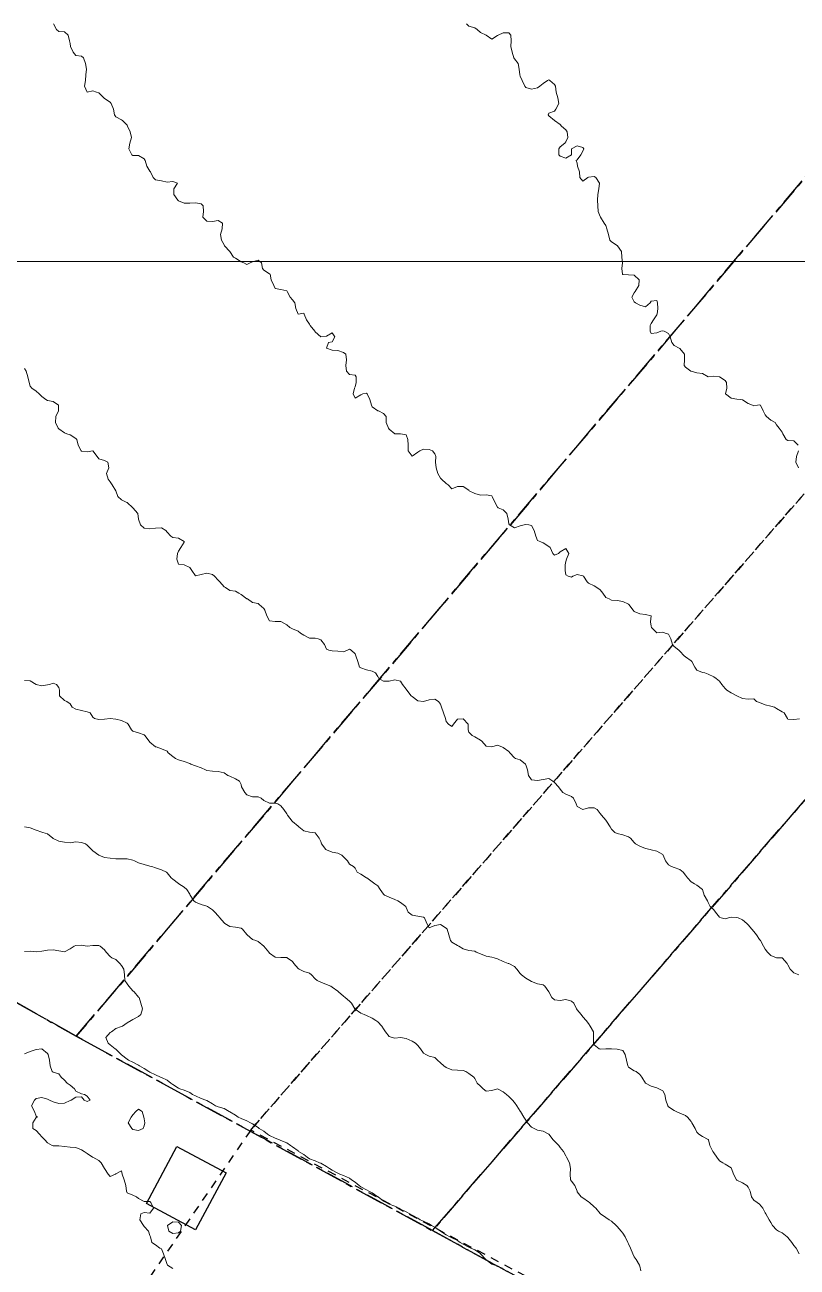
# Model space of a CAD drawing. Header units: centimetres. Extents: x 0 to 642158, y -847 to 649707.
# Drawn here: x 617186.8 to 617254.6, y 619899.1 to 620008.1 of the extents above; entities that cross this region are included whole.
import ezdxf

# ---------------------------------------------------------------- set-up
doc = ezdxf.new("R2010")
doc.units = ezdxf.units.CM
doc.header["$MEASUREMENT"] = 0
doc.linetypes.add('CENTERX2', pattern=[4, 2.5, -0.5, 0.5, -0.5])
doc.linetypes.add('JIS_02_0.7', pattern=[1.35, 0.75, -0.6])
for name, color, linetype, lineweight in [('MEV_grille', 254, 'Continuous', 9), ('WAL_parcellaire agricole', 7, 'JIS_02_0.7', 25), ('WAL_topographie 0.5', 253, 'Continuous', 20)]:
    doc.layers.add(name, color=color, linetype=linetype, lineweight=lineweight)
doc.layers.add('SPW_batiments', color=7, linetype='Continuous')
doc.layers.add('SPW_parcellaire cadastral', color=7, linetype='CENTERX2', lineweight=25, true_color=0xff0542)

# ---------------------------------------------------------------- blocks, each defined once
blk = doc.blocks.new('*U114')
at = {"layer": 'MEV_grille', "transparency": 33554687}
blk.add_lwpolyline([(-1338.46, 0), (1338.46, 0)], dxfattribs=at)
blk = doc.blocks.new('*U115')
at = {"layer": 'MEV_grille', "color": 0, "linetype": 'ByBlock', "lineweight": -2, "transparency": 16777216}
blk.add_blockref('*U114', (0, -2400), dxfattribs=at)

msp = doc.modelspace()

# ---------------------------------------------------------------- linework, layer by layer
at = {"layer": 'SPW_batiments'}
msp.add_lwpolyline([(617201.76, 619902.36), (617197.46, 619904.68), (617200.11, 619909.68), (617204.45, 619907.36), (617201.76, 619902.36)], dxfattribs=at)
at = {"layer": 'SPW_parcellaire cadastral'}
for points in [[(617191.28, 619919.35), (617064.11, 619991.02), (617100.87, 620011.59), (617136.77, 620029.42), (617157.16, 620038.02), (617182.87, 620047.92), (617193.97, 620051.39), (617216.72, 620054.88), (617253.52, 620052.33), (617298.28, 620045.47), (617191.28, 619919.35)], [(617287.98, 619977.94), (617274.89, 619962.82), (617261.8, 619947.7), (617222.54, 619902.29), (617191.28, 619919.35), (617298.28, 620045.47), (617310.95, 620040.59), (617333.04, 620030.02), (617320.68, 620015.74), (617301.07, 619993.06), (617287.98, 619977.94)], [(617266.43, 619878.33), (617249.32, 619859.83), (617205.81, 619884.06), (617041.67, 619975.48), (617064.11, 619991.02), (617191.28, 619919.35), (617222.54, 619902.29), (617266.43, 619878.33)], [(617266.43, 619878.33), (617222.54, 619902.29), (617261.8, 619947.7), (617307.47, 619922.66), (617266.43, 619878.33)]]:
    msp.add_lwpolyline(points, dxfattribs=at)
at = {"layer": 'WAL_parcellaire agricole'}
for points in [[(616834.39, 619862.14), (616901.11, 619894.2), (616963.61, 619923.83), (616998.73, 619944.28), (617044.54, 619975.16), (617078.6, 619997.78), (617129.24, 620024.45), (617150.6, 620035.19), (617167, 620042.47), (617183.64, 620049.25), (617195.97, 620052.59), (617205.63, 620054.26), (617214.47, 620054.92), (617225.8, 620055.09), (617244.63, 620054.09), (617264.8, 620051.76), (617279.27, 620048.93), (617287.57, 620047.03), (617298.3, 620043.93), (617316.3, 620037.27), (617206.59, 619911.12), (617193.23, 619891.65), (617159.76, 619845.53), (616438.34, 619756.31)], [(617308.38, 619922.34), (617298.08, 619910.54), (617271.68, 619882.18), (617267.69, 619878.63), (617206.59, 619911.12), (617316.3, 620037.27), (617318.97, 620036.1), (617325.77, 620032.94), (617332.37, 620029.34), (617301.97, 619993.44), (617278.58, 619966.62), (617261.58, 619947.13), (617308.38, 619922.34)]]:
    msp.add_lwpolyline(points, dxfattribs=at)
at = {"layer": 'WAL_topographie 0.5'}
for points in [[(617189.29, 620008.25), (617189.56, 620007.75), (617189.75, 620007.57), (617190.25, 620007.53), (617190.57, 620007.25), (617190.7, 620006.75), (617190.75, 620006.5), (617190.78, 620006.25), (617191.01, 620005.75), (617191.25, 620005.47), (617191.75, 620005.39), (617191.93, 620005.25), (617192.1, 620004.75), (617192.17, 620004.25), (617192.11, 620003.75), (617192.08, 620003.25), (617192.02, 620002.75), (617192.25, 620002.25), (617192.75, 620002.35), (617193.06, 620002.25), (617193.25, 620002.19), (617193.71, 620001.75), (617193.75, 620001.69), (617194.25, 620001.37), (617194.35, 620001.25), (617194.54, 620000.75), (617194.63, 620000.25), (617194.75, 620000.06), (617195.25, 619999.8), (617195.33, 619999.75), (617195.75, 619999.33), (617195.79, 619999.25), (617196.02, 619998.75), (617196.12, 619998.25), (617195.98, 619997.75), (617195.89, 619997.25), (617196.16, 619996.75), (617196.25, 619996.68), (617196.75, 619996.67), (617197.25, 619996.39), (617197.32, 619996.25), (617197.49, 619995.75), (617197.75, 619995.29), (617197.79, 619995.25), (617198.03, 619994.75), (617198.25, 619994.55), (617198.75, 619994.44), (617199.25, 619994.35), (617199.75, 619994.4), (617200.17, 619994.25), (617199.85, 619993.75), (617199.85, 619993.25), (617200.21, 619992.75), (617200.25, 619992.71), (617200.75, 619992.5), (617201.25, 619992.5), (617201.75, 619992.52), (617202.25, 619992.44), (617202.43, 619992.25), (617202.45, 619991.75), (617202.38, 619991.25), (617202.75, 619990.9), (617203.25, 619990.87), (617203.75, 619990.96), (617204.12, 619990.75), (617204.08, 619990.25), (617203.95, 619989.75), (617204.02, 619989.25), (617204.25, 619988.83), (617204.3, 619988.75), (617204.75, 619988.25), (617204.75, 619988.25), (617205.08, 619987.75), (617205.25, 619987.67), (617205.75, 619987.35), (617206, 619987.25), (617206.25, 619987.12), (617206.54, 619987.25), (617206.75, 619987.33), (617207.25, 619987.49), (617207.55, 619987.25), (617207.63, 619986.75), (617207.75, 619986.6), (617208.25, 619986.3), (617208.3, 619986.25), (617208.38, 619985.75), (617208.62, 619985.25), (617208.75, 619985), (617209.25, 619984.92), (617209.75, 619984.79), (617209.79, 619984.75), (617210.05, 619984.25), (617210.25, 619984), (617210.47, 619983.75), (617210.55, 619983.25), (617210.75, 619982.75), (617211.25, 619982.85), (617211.29, 619982.75), (617211.49, 619982.25), (617211.75, 619981.88), (617211.8, 619981.75), (617212.22, 619981.25), (617212.25, 619981.21), (617212.75, 619980.75), (617213.25, 619980.81), (617213.75, 619981.11), (617213.98, 619980.75), (617213.75, 619980.32), (617213.42, 619980.25), (617213.25, 619979.75), (617213.75, 619979.58), (617214.25, 619979.55), (617214.75, 619979.39), (617214.94, 619979.25), (617214.99, 619978.75), (617214.95, 619978.25), (617215, 619977.75), (617215.25, 619977.45), (617215.75, 619977.39), (617215.84, 619977.25), (617215.85, 619976.75), (617215.75, 619976.38), (617215.71, 619976.25), (617215.58, 619975.75), (617215.75, 619975.37), (617216.25, 619975.67), (617216.42, 619975.75), (617216.75, 619975.82), (617216.82, 619975.75), (617217.06, 619975.25), (617217.19, 619974.75), (617217.25, 619974.62), (617217.75, 619974.27), (617217.81, 619974.25), (617218.25, 619974.03), (617218.49, 619973.75), (617218.47, 619973.25), (617218.68, 619972.75), (617218.75, 619972.65), (617219.25, 619972.25), (617219.75, 619972.25), (617219.75, 619972.25), (617220.25, 619972.14), (617220.38, 619971.75), (617220.42, 619971.25), (617220.41, 619970.75), (617220.75, 619970.29), (617221.25, 619970.62), (617221.43, 619970.75), (617221.75, 619970.91), (617222.25, 619970.88), (617222.56, 619970.75), (617222.75, 619970.5), (617222.83, 619970.25), (617222.81, 619969.75), (617222.88, 619969.25), (617223.01, 619968.75), (617223.25, 619968.36), (617223.35, 619968.25), (617223.75, 619967.88), (617223.91, 619967.75), (617224.25, 619967.42), (617224.75, 619967.61), (617225.25, 619967.62), (617225.75, 619967.3), (617225.78, 619967.25), (617226.25, 619967), (617226.75, 619966.87), (617227.25, 619966.9), (617227.75, 619966.79), (617227.78, 619966.75), (617228.01, 619966.25), (617228.25, 619965.79), (617228.31, 619965.75), (617228.75, 619965.57), (617229.08, 619965.25), (617229.18, 619964.75), (617229.25, 619964.35), (617229.3, 619964.25), (617229.75, 619964), (617230.25, 619964.17), (617230.58, 619964.25), (617230.75, 619964.29), (617231, 619964.25), (617231.25, 619964.18), (617231.48, 619963.75), (617231.61, 619963.25), (617231.75, 619962.89), (617232.05, 619962.75), (617232.25, 619962.67), (617232.75, 619962.34), (617232.88, 619962.25), (617233.11, 619961.75), (617233.25, 619961.6), (617233.61, 619961.75), (617233.75, 619961.89), (617234.25, 619962.18), (617234.5, 619961.75), (617234.32, 619961.25), (617234.25, 619961.03), (617234.18, 619960.75), (617234.18, 619960.25), (617234.25, 619959.86), (617234.45, 619959.75), (617234.75, 619959.67), (617234.86, 619959.75), (617235.25, 619959.89), (617235.75, 619959.78), (617235.79, 619959.75), (617236.12, 619959.25), (617236.25, 619959.12), (617236.75, 619958.91), (617236.98, 619958.75), (617237.25, 619958.56), (617237.49, 619958.25), (617237.75, 619957.88), (617238.06, 619957.75), (617238.25, 619957.65), (617238.75, 619957.6), (617239.25, 619957.53), (617239.75, 619957.29), (617239.78, 619957.25), (617240.15, 619956.75), (617240.25, 619956.65), (617240.75, 619956.45), (617241.25, 619956.38), (617241.75, 619956.25), (617241.75, 619956.25), (617241.75, 619956.25), (617241.67, 619955.75), (617241.75, 619955.35), (617241.78, 619955.25), (617242.25, 619954.78), (617242.75, 619954.82), (617242.98, 619954.75), (617243.25, 619954.64), (617243.46, 619954.25), (617243.6, 619953.75), (617243.75, 619953.56), (617244.18, 619953.25), (617244.25, 619953.17), (617244.65, 619952.75), (617244.75, 619952.67), (617245.25, 619952.32), (617245.3, 619952.25), (617245.58, 619951.75), (617245.75, 619951.5), (617246.25, 619951.28), (617246.45, 619951.25), (617246.75, 619951.14), (617247.25, 619950.9), (617247.46, 619950.75), (617247.75, 619950.53), (617247.94, 619950.25), (617248.25, 619949.88), (617248.38, 619949.75), (617248.75, 619949.51), (617249.25, 619949.25), (617249.25, 619949.25), (617249.75, 619949), (617250.25, 619948.95), (617250.75, 619948.98), (617250.98, 619948.75), (617251.25, 619948.65), (617251.75, 619948.44), (617252.25, 619948.32), (617252.56, 619948.25), (617252.75, 619948.14), (617253.25, 619947.85), (617253.4, 619947.75), (617253.7, 619947.25), (617253.75, 619947.19), (617254.25, 619947.15), (617254.75, 619947.22)], [(617225.53, 620008.25), (617225.75, 620008.03), (617226.25, 620007.88), (617226.48, 620007.75), (617226.75, 620007.48), (617227.25, 620007.25), (617227.25, 620007.25), (617227.75, 620006.88), (617228.25, 620007.22), (617228.3, 620007.25), (617228.75, 620007.45), (617229.25, 620007.44), (617229.42, 620007.25), (617229.45, 620006.75), (617229.43, 620006.25), (617229.53, 620005.75), (617229.7, 620005.25), (617229.75, 620005.16), (617230.07, 620004.75), (617230.15, 620004.25), (617230.22, 620003.75), (617230.25, 620003.64), (617230.42, 620003.25), (617230.64, 620002.75), (617230.75, 620002.66), (617231.25, 620002.51), (617231.75, 620002.61), (617231.96, 620002.75), (617232.25, 620003), (617232.65, 620003.25), (617232.75, 620003.33), (617232.84, 620003.25), (617233.25, 620002.9), (617233.35, 620002.75), (617233.39, 620002.25), (617233.54, 620001.75), (617233.65, 620001.25), (617233.36, 620000.75), (617233.25, 620000.58), (617232.75, 620000.39), (617232.7, 620000.25), (617232.75, 620000.16), (617233.25, 619999.75), (617233.25, 619999.75), (617233.75, 619999.39), (617233.87, 619999.25), (617234.25, 619998.94), (617234.37, 619998.75), (617234.43, 619998.25), (617234.25, 619997.87), (617234.17, 619997.75), (617233.75, 619997.44), (617233.65, 619997.25), (617233.64, 619996.75), (617233.75, 619996.61), (617234.25, 619996.43), (617234.75, 619996.75), (617234.75, 619997.25), (617234.75, 619997.25), (617235.25, 619997.54), (617235.75, 619997.37), (617235.83, 619997.25), (617235.75, 619997.06), (617235.58, 619996.75), (617235.25, 619996.3), (617235.17, 619996.25), (617235.25, 619996), (617235.28, 619995.75), (617235.44, 619995.25), (617235.48, 619994.75), (617235.75, 619994.42), (617236.18, 619994.75), (617236.25, 619994.78), (617236.75, 619994.82), (617236.87, 619994.75), (617237.2, 619994.25), (617237.16, 619993.75), (617237.07, 619993.25), (617237.04, 619992.75), (617237.05, 619992.25), (617237.08, 619991.75), (617237.25, 619991.31), (617237.3, 619991.25), (617237.62, 619990.75), (617237.75, 619990.53), (617237.85, 619990.25), (617237.99, 619989.75), (617238.1, 619989.25), (617238.25, 619989.11), (617238.75, 619988.78), (617238.8, 619988.75), (617239.15, 619988.25), (617239.17, 619987.75), (617239.21, 619987.25), (617239.18, 619986.75), (617239.23, 619986.25), (617239.25, 619986.23), (617239.75, 619986.21), (617240.25, 619986.18), (617240.68, 619985.75), (617240.67, 619985.25), (617240.33, 619984.75), (617240.25, 619984.62), (617240.05, 619984.25), (617240.25, 619983.84), (617240.36, 619983.75), (617240.75, 619983.54), (617241.25, 619983.4), (617241.65, 619983.75), (617241.75, 619983.9), (617242.25, 619983.94), (617242.31, 619983.75), (617242.33, 619983.25), (617242.28, 619982.75), (617242.25, 619982.68), (617241.95, 619982.25), (617241.75, 619981.93), (617241.66, 619981.75), (617241.65, 619981.25), (617241.75, 619981.05), (617242.25, 619981.11), (617242.58, 619981.25), (617242.75, 619981.29), (617242.88, 619981.25), (617243.25, 619981.04), (617243.41, 619980.75), (617243.55, 619980.25), (617243.75, 619980.01), (617244.2, 619979.75), (617244.25, 619979.72), (617244.66, 619979.25), (617244.68, 619978.75), (617244.64, 619978.25), (617244.75, 619978.1), (617245.22, 619977.75), (617245.25, 619977.74), (617245.75, 619977.59), (617246.25, 619977.54), (617246.75, 619977.25), (617247.25, 619977.31), (617247.75, 619977.25), (617247.75, 619977.25), (617248.25, 619976.92), (617248.34, 619976.75), (617248.38, 619976.25), (617248.27, 619975.75), (617248.75, 619975.37), (617249.25, 619975.29), (617249.58, 619975.25), (617249.75, 619975.22), (617250.25, 619974.91), (617250.64, 619974.75), (617250.75, 619974.71), (617251.08, 619974.75), (617251.25, 619974.78), (617251.33, 619974.75), (617251.56, 619974.25), (617251.75, 619973.92), (617251.85, 619973.75), (617252.25, 619973.45), (617252.62, 619973.25), (617252.75, 619973.03), (617252.98, 619972.75), (617253.25, 619972.38), (617253.29, 619972.25), (617253.59, 619971.75), (617253.75, 619971.66), (617254.25, 619971.64), (617254.65, 619971.25)], [(617186.75, 619977.99), (617186.89, 619977.75), (617187.04, 619977.25), (617187.14, 619976.75), (617187.25, 619976.43), (617187.39, 619976.25), (617187.75, 619976), (617188.02, 619975.75), (617188.25, 619975.52), (617188.61, 619975.25), (617188.75, 619975.16), (617189.25, 619975.08), (617189.72, 619974.75), (617189.73, 619974.25), (617189.49, 619973.75), (617189.47, 619973.25), (617189.7, 619972.75), (617189.75, 619972.67), (617190.25, 619972.33), (617190.46, 619972.25), (617190.75, 619972.15), (617191.25, 619971.84), (617191.33, 619971.75), (617191.45, 619971.25), (617191.72, 619970.75), (617191.75, 619970.73), (617192.25, 619970.66), (617192.75, 619970.75), (617192.75, 619970.75), (617192.75, 619970.75), (617193.13, 619970.25), (617193.25, 619970.05), (617193.75, 619969.9), (617194.06, 619969.75), (617194.15, 619969.25), (617193.95, 619968.75), (617194.08, 619968.25), (617194.25, 619968.02), (617194.43, 619967.75), (617194.75, 619967.25), (617194.75, 619967.25), (617194.92, 619966.75), (617195.25, 619966.44), (617195.66, 619966.25), (617195.75, 619966.21), (617196.25, 619965.75), (617196.25, 619965.75), (617196.7, 619965.25), (617196.75, 619964.75), (617196.75, 619964.75), (617196.93, 619964.25), (617197.25, 619963.97), (617197.75, 619963.9), (617198.25, 619963.97), (617198.75, 619963.99), (617199.13, 619963.75), (617199.25, 619963.6), (617199.58, 619963.25), (617199.75, 619963.14), (617200.25, 619963.07), (617200.75, 619962.78), (617200.76, 619962.75), (617200.75, 619962.72), (617200.47, 619962.25), (617200.25, 619961.94), (617200.16, 619961.75), (617200.1, 619961.25), (617200.25, 619960.79), (617200.75, 619960.75), (617200.75, 619960.75), (617201.25, 619960.5), (617201.42, 619960.25), (617201.75, 619959.77), (617202.25, 619959.88), (617202.75, 619960.01), (617203.25, 619959.88), (617203.41, 619959.75), (617203.75, 619959.39), (617203.87, 619959.25), (617204.25, 619958.82), (617204.38, 619958.75), (617204.75, 619958.48), (617205.25, 619958.42), (617205.56, 619958.25), (617205.75, 619958.13), (617206.25, 619957.77), (617206.31, 619957.75), (617206.75, 619957.44), (617207.25, 619957.35), (617207.35, 619957.25), (617207.75, 619956.9), (617207.82, 619956.75), (617208, 619956.25), (617208.25, 619955.83), (617208.75, 619955.77), (617209.25, 619955.78), (617209.29, 619955.75), (617209.75, 619955.46), (617210.04, 619955.25), (617210.25, 619955.11), (617210.75, 619954.93), (617210.96, 619954.75), (617211.25, 619954.57), (617211.75, 619954.29), (617212.25, 619954.3), (617212.5, 619954.25), (617212.75, 619954.17), (617213.06, 619953.75), (617213.25, 619953.33), (617213.45, 619953.25), (617213.75, 619953.2), (617214.25, 619953.15), (617214.75, 619953.11), (617215.08, 619953.25), (617215.25, 619953.34), (617215.4, 619953.25), (617215.75, 619952.93), (617215.83, 619952.75), (617215.99, 619952.25), (617216.15, 619951.75), (617216.25, 619951.71), (617216.75, 619951.51), (617217.25, 619951.42), (617217.54, 619951.25), (617217.75, 619950.95), (617217.85, 619950.75), (617218.25, 619950.54), (617218.75, 619950.52), (617219.25, 619950.64), (617219.75, 619950.53), (617219.92, 619950.25), (617220.25, 619949.82), (617220.3, 619949.75), (617220.69, 619949.25), (617220.75, 619949.18), (617221.25, 619948.81), (617221.75, 619948.75), (617222.25, 619948.89), (617222.75, 619948.94), (617223.09, 619948.75), (617223.25, 619948.52), (617223.33, 619948.25), (617223.52, 619947.75), (617223.7, 619947.25), (617223.75, 619947), (617223.95, 619946.75), (617224.25, 619946.56), (617224.38, 619946.75), (617224.75, 619947.2), (617225.25, 619947.21), (617225.69, 619946.75), (617225.68, 619946.25), (617225.75, 619946.04), (617226.02, 619945.75), (617226.25, 619945.65), (617226.75, 619945.36), (617226.87, 619945.25), (617227.25, 619944.83), (617227.75, 619944.77), (617228.25, 619944.92), (617228.62, 619944.75), (617228.75, 619944.7), (617229.25, 619944.35), (617229.35, 619944.25), (617229.75, 619943.8), (617229.84, 619943.75), (617230.25, 619943.61), (617230.71, 619943.25), (617230.75, 619943.17), (617230.88, 619942.75), (617230.98, 619942.25), (617231.25, 619941.86), (617231.75, 619941.81), (617232.25, 619941.9), (617232.75, 619941.98), (617233.1, 619941.75), (617233.25, 619941.63), (617233.6, 619941.25), (617233.75, 619941.04), (617234, 619940.75), (617234.25, 619940.61), (617234.75, 619940.41), (617234.92, 619940.25), (617235.16, 619939.75), (617235.25, 619939.52), (617235.75, 619939.27), (617236.25, 619939.42), (617236.75, 619939.41), (617237.01, 619939.25), (617237.25, 619938.92), (617237.39, 619938.75), (617237.75, 619938.33), (617237.83, 619938.25), (617238.13, 619937.75), (617238.25, 619937.54), (617238.54, 619937.25), (617238.75, 619937.14), (617239.25, 619937.05), (617239.75, 619936.87), (617239.92, 619936.75), (617240.25, 619936.36), (617240.37, 619936.25), (617240.75, 619936.04), (617241.25, 619935.84), (617241.64, 619935.75), (617241.75, 619935.71), (617242.25, 619935.6), (617242.75, 619935.3), (617242.78, 619935.25), (617242.99, 619934.75), (617243.25, 619934.4), (617243.53, 619934.25), (617243.75, 619934.17), (617244.25, 619934), (617244.55, 619933.75), (617244.75, 619933.49), (617244.94, 619933.25), (617245.25, 619932.91), (617245.55, 619932.75), (617245.75, 619932.61), (617246.25, 619932.25), (617246.25, 619932.25), (617246.4, 619931.75), (617246.69, 619931.25), (617246.75, 619931.11), (617246.92, 619930.75), (617247.25, 619930.44), (617247.4, 619930.25), (617247.75, 619929.81), (617247.89, 619929.75), (617248.25, 619929.67), (617248.53, 619929.75), (617248.75, 619929.81), (617249.25, 619929.79), (617249.38, 619929.75), (617249.75, 619929.57), (617250.13, 619929.25), (617250.25, 619929.14), (617250.58, 619928.75), (617250.75, 619928.54), (617250.98, 619928.25), (617251.25, 619927.86), (617251.33, 619927.75), (617251.59, 619927.25), (617251.75, 619927.01), (617251.94, 619926.75), (617252.25, 619926.45), (617252.75, 619926.25), (617253.25, 619926.25), (617253.25, 619926.25), (617253.67, 619925.75), (617253.75, 619925.63), (617253.95, 619925.25), (617254.25, 619924.91), (617254.69, 619924.75)], [(617254.68, 619970.75), (617254.51, 619970.25), (617254.43, 619969.75), (617254.67, 619969.25)], [(617186.75, 619950.59), (617187.25, 619950.56), (617187.75, 619950.25), (617187.75, 619950.25), (617188.25, 619950.12), (617188.75, 619950.2), (617188.92, 619950.25), (617189.25, 619950.34), (617189.56, 619950.25), (617189.75, 619949.97), (617189.8, 619949.75), (617189.82, 619949.25), (617190.25, 619948.82), (617190.46, 619948.75), (617190.75, 619948.55), (617190.91, 619948.25), (617191.25, 619948.06), (617191.75, 619947.95), (617192.25, 619947.85), (617192.49, 619947.75), (617192.75, 619947.38), (617192.89, 619947.25), (617193.25, 619947.15), (617193.75, 619947.2), (617194.25, 619947.24), (617194.75, 619947.2), (617195.25, 619947.07), (617195.75, 619946.83), (617195.85, 619946.75), (617196.13, 619946.25), (617196.25, 619946.14), (617196.75, 619946), (617197.25, 619945.81), (617197.29, 619945.75), (617197.69, 619945.25), (617197.75, 619945.17), (617198.25, 619944.76), (617198.29, 619944.75), (617198.75, 619944.58), (617199.25, 619944.38), (617199.36, 619944.25), (617199.75, 619943.91), (617199.99, 619943.75), (617200.25, 619943.61), (617200.75, 619943.48), (617201.25, 619943.29), (617201.35, 619943.25), (617201.75, 619943.09), (617202.25, 619942.91), (617202.62, 619942.75), (617202.75, 619942.7), (617203.25, 619942.62), (617203.75, 619942.6), (617204.25, 619942.47), (617204.6, 619942.25), (617204.75, 619942.18), (617205.25, 619941.95), (617205.6, 619941.75), (617205.75, 619941.46), (617205.79, 619941.25), (617206.07, 619940.75), (617206.25, 619940.56), (617206.75, 619940.37), (617207.25, 619940.36), (617207.5, 619940.25), (617207.75, 619940.06), (617208.25, 619939.82), (617208.75, 619939.82), (617208.98, 619939.75), (617209.25, 619939.59), (617209.51, 619939.25), (617209.75, 619938.88), (617209.81, 619938.75), (617210.23, 619938.25), (617210.25, 619938.22), (617210.75, 619937.79), (617210.81, 619937.75), (617211.25, 619937.39), (617211.75, 619937.28), (617212, 619937.25), (617212.25, 619937.22), (617212.59, 619936.75), (617212.75, 619936.46), (617212.82, 619936.25), (617213.2, 619935.75), (617213.25, 619935.71), (617213.75, 619935.53), (617214.25, 619935.43), (617214.6, 619935.25), (617214.75, 619935.12), (617215.08, 619934.75), (617215.25, 619934.46), (617215.61, 619934.25), (617215.75, 619934.11), (617215.94, 619933.75), (617216.25, 619933.59), (617216.75, 619933.27), (617216.78, 619933.25), (617217.25, 619932.92), (617217.5, 619932.75), (617217.75, 619932.55), (617217.97, 619932.25), (617218.25, 619931.83), (617218.35, 619931.75), (617218.75, 619931.57), (617219.25, 619931.36), (617219.5, 619931.25), (617219.75, 619931.11), (617220.2, 619930.75), (617220.25, 619930.65), (617220.4, 619930.25), (617220.75, 619929.99), (617221.25, 619929.91), (617221.75, 619929.8), (617221.86, 619929.75), (617222.04, 619929.25), (617222.25, 619928.88), (617222.75, 619929.08), (617223.25, 619929.17), (617223.75, 619928.84), (617223.84, 619928.75), (617223.99, 619928.25), (617224.12, 619927.75), (617224.25, 619927.61), (617224.75, 619927.31), (617224.87, 619927.25), (617225.25, 619927.02), (617225.75, 619926.87), (617226.25, 619926.81), (617226.37, 619926.75), (617226.75, 619926.59), (617227.25, 619926.39), (617227.75, 619926.3), (617227.96, 619926.25), (617228.25, 619926.14), (617228.75, 619925.92), (617229.19, 619925.75), (617229.25, 619925.73), (617229.75, 619925.49), (617229.96, 619925.25), (617230.25, 619924.87), (617230.35, 619924.75), (617230.75, 619924.44), (617231.1, 619924.25), (617231.25, 619924.17), (617231.75, 619923.97), (617232.25, 619923.87), (617232.4, 619923.75), (617232.75, 619923.25), (617232.75, 619923.25), (617233.03, 619922.75), (617233.25, 619922.54), (617233.75, 619922.48), (617234.25, 619922.58), (617234.75, 619922.43), (617234.94, 619922.25), (617235.19, 619921.75), (617235.25, 619921.68), (617235.6, 619921.25), (617235.75, 619921.05), (617236.04, 619920.75), (617236.25, 619920.46), (617236.4, 619920.25), (617236.68, 619919.75), (617236.68, 619919.25), (617236.68, 619918.75), (617236.75, 619918.61), (617237.19, 619918.25), (617237.25, 619918.23), (617237.75, 619918.25), (617237.75, 619918.25), (617238.25, 619918.25), (617238.25, 619918.25), (617238.75, 619918.21), (617239.25, 619918.09), (617239.47, 619917.75), (617239.58, 619917.25), (617239.68, 619916.75), (617239.75, 619916.65), (617240.25, 619916.32), (617240.41, 619916.25), (617240.75, 619915.99), (617240.92, 619915.75), (617241.25, 619915.25), (617241.25, 619915.25), (617241.75, 619914.98), (617242.25, 619914.82), (617242.42, 619914.75), (617242.75, 619914.55), (617242.94, 619914.25), (617243.04, 619913.75), (617243.19, 619913.25), (617243.25, 619913.17), (617243.75, 619912.84), (617243.94, 619912.75), (617244.25, 619912.6), (617244.75, 619912.39), (617244.93, 619912.25), (617245.25, 619911.88), (617245.31, 619911.75), (617245.61, 619911.25), (617245.75, 619910.93), (617245.92, 619910.75), (617246.25, 619910.55), (617246.75, 619910.29), (617246.77, 619910.25), (617246.88, 619909.75), (617247.15, 619909.25), (617247.25, 619909.12), (617247.49, 619908.75), (617247.75, 619908.41), (617248.04, 619908.25), (617248.25, 619908.12), (617248.75, 619907.79), (617248.78, 619907.75), (617248.97, 619907.25), (617249.23, 619906.75), (617249.25, 619906.73), (617249.75, 619906.48), (617250.14, 619906.25), (617250.25, 619906.12), (617250.42, 619905.75), (617250.56, 619905.25), (617250.75, 619904.96), (617251.03, 619904.75), (617251.25, 619904.6), (617251.53, 619904.25), (617251.75, 619903.84), (617251.79, 619903.75), (617252.1, 619903.25), (617252.25, 619902.99), (617252.38, 619902.75), (617252.75, 619902.36), (617252.93, 619902.25), (617253.25, 619902.09), (617253.68, 619901.75), (617253.75, 619901.68), (617254.09, 619901.25), (617254.25, 619900.99), (617254.47, 619900.75), (617254.73, 619900.25)], [(617186.75, 619937.75), (617187.25, 619937.64), (617187.75, 619937.45), (617188.25, 619937.28), (617188.36, 619937.25), (617188.75, 619937.12), (617189.23, 619936.75), (617189.25, 619936.72), (617189.75, 619936.49), (617190.25, 619936.38), (617190.75, 619936.34), (617191.25, 619936.41), (617191.75, 619936.36), (617192.08, 619936.25), (617192.25, 619936.14), (617192.61, 619935.75), (617192.75, 619935.64), (617193.25, 619935.25), (617193.25, 619935.25), (617193.75, 619935.04), (617194.25, 619934.98), (617194.75, 619934.94), (617195.25, 619934.93), (617195.75, 619934.93), (617196.25, 619934.81), (617196.4, 619934.75), (617196.75, 619934.59), (617197.25, 619934.43), (617197.75, 619934.3), (617197.91, 619934.25), (617198.25, 619934.14), (617198.75, 619933.97), (617199.2, 619933.75), (617199.25, 619933.71), (617199.61, 619933.25), (617199.75, 619933.14), (617200.25, 619932.77), (617200.29, 619932.75), (617200.75, 619932.44), (617200.99, 619932.25), (617201.25, 619931.83), (617201.29, 619931.75), (617201.59, 619931.25), (617201.75, 619931.14), (617202.25, 619930.91), (617202.75, 619930.78), (617202.8, 619930.75), (617203.25, 619930.45), (617203.45, 619930.25), (617203.75, 619929.93), (617203.89, 619929.75), (617204.25, 619929.3), (617204.31, 619929.25), (617204.75, 619929), (617205.25, 619928.94), (617205.75, 619928.84), (617205.86, 619928.75), (617206.25, 619928.29), (617206.28, 619928.25), (617206.75, 619927.84), (617207.05, 619927.75), (617207.25, 619927.66), (617207.75, 619927.25), (617207.75, 619927.25), (617208.17, 619926.75), (617208.25, 619926.66), (617208.75, 619926.31), (617209.25, 619926.28), (617209.75, 619926.28), (617209.8, 619926.25), (617210.25, 619925.93), (617210.39, 619925.75), (617210.75, 619925.31), (617210.85, 619925.25), (617211.25, 619925.04), (617211.75, 619924.9), (617211.94, 619924.75), (617212.25, 619924.4), (617212.44, 619924.25), (617212.75, 619924.09), (617213.25, 619923.9), (617213.62, 619923.75), (617213.75, 619923.67), (617214.25, 619923.31), (617214.3, 619923.25), (617214.75, 619922.87), (617214.87, 619922.75), (617215.25, 619922.43), (617215.43, 619922.25), (617215.74, 619921.75), (617215.75, 619921.73), (617216.25, 619921.37), (617216.56, 619921.25), (617216.75, 619921.19), (617217.25, 619920.95), (617217.59, 619920.75), (617217.75, 619920.61), (617218.09, 619920.25), (617218.25, 619920.01), (617218.43, 619919.75), (617218.75, 619919.34), (617219, 619919.25), (617219.25, 619919.18), (617219.75, 619919.25), (617219.75, 619919.25), (617219.75, 619919.25), (617220.25, 619919.15), (617220.75, 619918.93), (617221.06, 619918.75), (617221.25, 619918.55), (617221.5, 619918.25), (617221.75, 619917.86), (617221.96, 619917.75), (617222.25, 619917.62), (617222.75, 619917.48), (617222.98, 619917.25), (617223.25, 619917.03), (617223.55, 619916.75), (617223.75, 619916.62), (617224.25, 619916.4), (617224.75, 619916.39), (617225.25, 619916.34), (617225.47, 619916.25), (617225.75, 619916.09), (617226.19, 619915.75), (617226.25, 619915.65), (617226.46, 619915.25), (617226.75, 619914.97), (617227.01, 619914.75), (617227.25, 619914.52), (617227.75, 619914.59), (617228.25, 619914.73), (617228.75, 619914.47), (617229.05, 619914.25), (617229.25, 619914.07), (617229.57, 619913.75), (617229.75, 619913.53), (617229.96, 619913.25), (617230.25, 619912.79), (617230.28, 619912.75), (617230.57, 619912.25), (617230.75, 619911.99), (617230.88, 619911.75), (617231.25, 619911.38), (617231.47, 619911.25), (617231.75, 619911.11), (617232.25, 619911.01), (617232.75, 619910.76), (617232.76, 619910.75), (617233.15, 619910.25), (617233.25, 619910.14), (617233.65, 619909.75), (617233.75, 619909.6), (617234.04, 619909.25), (617234.25, 619908.85), (617234.31, 619908.75), (617234.56, 619908.25), (617234.66, 619907.75), (617234.62, 619907.25), (617234.67, 619906.75), (617234.75, 619906.62), (617235.05, 619906.25), (617235.24, 619905.75), (617235.25, 619905.71), (617235.61, 619905.25), (617235.75, 619905.17), (617236.25, 619904.83), (617236.32, 619904.75), (617236.75, 619904.39), (617236.89, 619904.25), (617237.25, 619903.79), (617237.3, 619903.75), (617237.75, 619903.45), (617238.05, 619903.25), (617238.25, 619903.11), (617238.67, 619902.75), (617238.75, 619902.66), (617239.12, 619902.25), (617239.25, 619902.06), (617239.45, 619901.75), (617239.68, 619901.25), (617239.75, 619901.14), (617239.93, 619900.75), (617240.13, 619900.25), (617240.25, 619899.98), (617240.42, 619899.75), (617240.73, 619899.25), (617240.75, 619899.17), (617240.82, 619898.75)], [(617186.75, 619926.8), (617187.25, 619926.81), (617187.75, 619926.76), (617188.25, 619926.83), (617188.75, 619926.92), (617189.25, 619926.93), (617189.75, 619926.84), (617190.25, 619926.76), (617190.75, 619927.03), (617191.09, 619927.25), (617191.25, 619927.32), (617191.75, 619927.34), (617192.25, 619927.26), (617192.75, 619927.31), (617193.25, 619927.33), (617193.38, 619927.25), (617193.75, 619926.93), (617193.9, 619926.75), (617194.25, 619926.35), (617194.4, 619926.25), (617194.75, 619926.08), (617195.11, 619925.75), (617195.25, 619925.57), (617195.47, 619925.25), (617195.53, 619924.75), (617195.56, 619924.25), (617195.75, 619923.97), (617195.89, 619923.75), (617196.25, 619923.35), (617196.37, 619923.25), (617196.75, 619922.79), (617196.79, 619922.75), (617196.96, 619922.25), (617197.09, 619921.75), (617196.94, 619921.25), (617196.75, 619921.1), (617196.25, 619920.83), (617196.1, 619920.75), (617195.75, 619920.54), (617195.33, 619920.25), (617195.25, 619920.22), (617194.75, 619920.03), (617194.38, 619919.75), (617194.25, 619919.67), (617193.89, 619919.25), (617194.08, 619918.75), (617194.25, 619918.6), (617194.7, 619918.25), (617194.75, 619918.22), (617195.23, 619917.75), (617195.25, 619917.73), (617195.75, 619917.33), (617195.87, 619917.25), (617196.25, 619917.08), (617196.75, 619916.81), (617196.84, 619916.75), (617197.25, 619916.53), (617197.64, 619916.25), (617197.75, 619916.19), (617198.25, 619915.98), (617198.68, 619915.75), (617198.75, 619915.72), (617199.25, 619915.49), (617199.58, 619915.25), (617199.75, 619915.12), (617200.25, 619914.81), (617200.38, 619914.75), (617200.75, 619914.63), (617201.25, 619914.41), (617201.48, 619914.25), (617201.75, 619914.11), (617202.25, 619913.9), (617202.65, 619913.75), (617202.75, 619913.72), (617203.25, 619913.41), (617203.49, 619913.25), (617203.75, 619913.15), (617204.25, 619913.02), (617204.69, 619912.75), (617204.75, 619912.72), (617205.25, 619912.42), (617205.48, 619912.25), (617205.75, 619912.12), (617206.25, 619911.94), (617206.58, 619911.75), (617206.75, 619911.67), (617207.25, 619911.34), (617207.35, 619911.25), (617207.75, 619911.01), (617208.06, 619910.75), (617208.25, 619910.64), (617208.75, 619910.41), (617209.13, 619910.25), (617209.25, 619910.21), (617209.75, 619909.99), (617210.09, 619909.75), (617210.25, 619909.64), (617210.75, 619909.29), (617210.8, 619909.25), (617211.25, 619908.97), (617211.54, 619908.75), (617211.75, 619908.6), (617212.25, 619908.43), (617212.63, 619908.25), (617212.75, 619908.21), (617213.25, 619907.92), (617213.51, 619907.75), (617213.75, 619907.6), (617214.25, 619907.34), (617214.41, 619907.25), (617214.75, 619907.13), (617215.25, 619906.91), (617215.45, 619906.75), (617215.75, 619906.53), (617216.11, 619906.25), (617216.25, 619906.14), (617216.75, 619905.87), (617216.96, 619905.75), (617217.25, 619905.6), (617217.75, 619905.27), (617217.77, 619905.25), (617218.25, 619904.89), (617218.49, 619904.75), (617218.75, 619904.62), (617219.25, 619904.44), (617219.59, 619904.25), (617219.75, 619904.18), (617220.25, 619903.93), (617220.56, 619903.75), (617220.75, 619903.64), (617221.25, 619903.37), (617221.48, 619903.25), (617221.75, 619903.13), (617222.25, 619902.89), (617222.46, 619902.75), (617222.75, 619902.58), (617223.24, 619902.25), (617223.25, 619902.24), (617223.75, 619901.93), (617224.06, 619901.75), (617224.25, 619901.66), (617224.75, 619901.41), (617224.99, 619901.25), (617225.25, 619901.09), (617225.75, 619900.83), (617225.92, 619900.75), (617226.25, 619900.61), (617226.75, 619900.27), (617226.77, 619900.25), (617227.24, 619899.75), (617227.25, 619899.74), (617227.75, 619899.36), (617228.03, 619899.25), (617228.25, 619899.16), (617228.75, 619898.97)], [(617186.75, 619917.8), (617187.25, 619918.01), (617187.75, 619918.18), (617188.25, 619918.24), (617188.75, 619917.85), (617188.81, 619917.75), (617188.92, 619917.25), (617188.98, 619916.75), (617189.17, 619916.25), (617189.25, 619916.2), (617189.75, 619916.06), (617189.97, 619915.75), (617190.25, 619915.49), (617190.48, 619915.25), (617190.75, 619915.05), (617191.14, 619914.75), (617191.25, 619914.54), (617191.75, 619914.31), (617192.02, 619914.25), (617192.25, 619914.08), (617192.5, 619913.75), (617192.25, 619913.62), (617191.99, 619913.75), (617191.75, 619914.05), (617191.25, 619914.02), (617190.85, 619913.75), (617190.75, 619913.72), (617190.25, 619913.48), (617189.75, 619913.45), (617189.25, 619913.61), (617188.94, 619913.75), (617188.75, 619913.84), (617188.25, 619913.99), (617187.75, 619913.88), (617187.62, 619913.75), (617187.36, 619913.25), (617187.61, 619912.75), (617187.75, 619912.33), (617187.88, 619912.25), (617187.75, 619912.21), (617187.48, 619911.75), (617187.47, 619911.25), (617187.75, 619911.09), (617188.05, 619910.75), (617188.25, 619910.51), (617188.51, 619910.25), (617188.75, 619910), (617189.16, 619909.75), (617189.25, 619909.72), (617189.75, 619909.72), (617190.25, 619909.67), (617190.75, 619909.61), (617191.25, 619909.58), (617191.75, 619909.39), (617191.97, 619909.25), (617192.25, 619909.07), (617192.71, 619908.75), (617192.75, 619908.73), (617193.25, 619908.46), (617193.48, 619908.25), (617193.75, 619907.75), (617193.75, 619907.75), (617194.07, 619907.25), (617194.25, 619907.03), (617194.72, 619907.25), (617194.75, 619907.28), (617195.25, 619907.55), (617195.3, 619907.25), (617195.48, 619906.75), (617195.63, 619906.25), (617195.69, 619905.75), (617195.75, 619905.6), (617196.25, 619905.41), (617196.56, 619905.25), (617196.75, 619905.11), (617197.25, 619904.84), (617197.75, 619904.84), (617197.84, 619904.75), (617198.05, 619904.25), (617197.75, 619903.81), (617197.25, 619903.88), (617196.94, 619903.75), (617196.86, 619903.25), (617197.17, 619902.75), (617197.25, 619902.65), (617197.62, 619902.25), (617197.75, 619901.85), (617197.8, 619901.75), (617197.92, 619901.25), (617198.25, 619901.05), (617198.62, 619900.75), (617198.75, 619900.68), (617198.93, 619900.25), (617199.11, 619899.75), (617199.25, 619899.32), (617199.28, 619899.25), (617199.75, 619898.97)], [(617197.15, 619911.25), (617196.75, 619911.07), (617196.25, 619911.18), (617196.15, 619911.25), (617195.84, 619911.75), (617196.11, 619912.25), (617196.25, 619912.45), (617196.51, 619912.75), (617196.75, 619912.96), (617197.07, 619912.75), (617197.2, 619912.25), (617197.25, 619912.11), (617197.31, 619911.75), (617197.25, 619911.48), (617197.15, 619911.25)], [(617200.43, 619902.25), (617200.25, 619902.1), (617199.75, 619902.04), (617199.4, 619902.25), (617199.29, 619902.75), (617199.75, 619903.05), (617200.25, 619903.04), (617200.51, 619902.75), (617200.43, 619902.25)]]:
    msp.add_lwpolyline(points, dxfattribs=at)

# ---------------------------------------------------------------- block references
at = {"layer": 'MEV_grille', "transparency": 33554687}
msp.add_blockref('*U115', (616669.48, 622387.38), dxfattribs=at)

doc.saveas('drawing.dxf')
